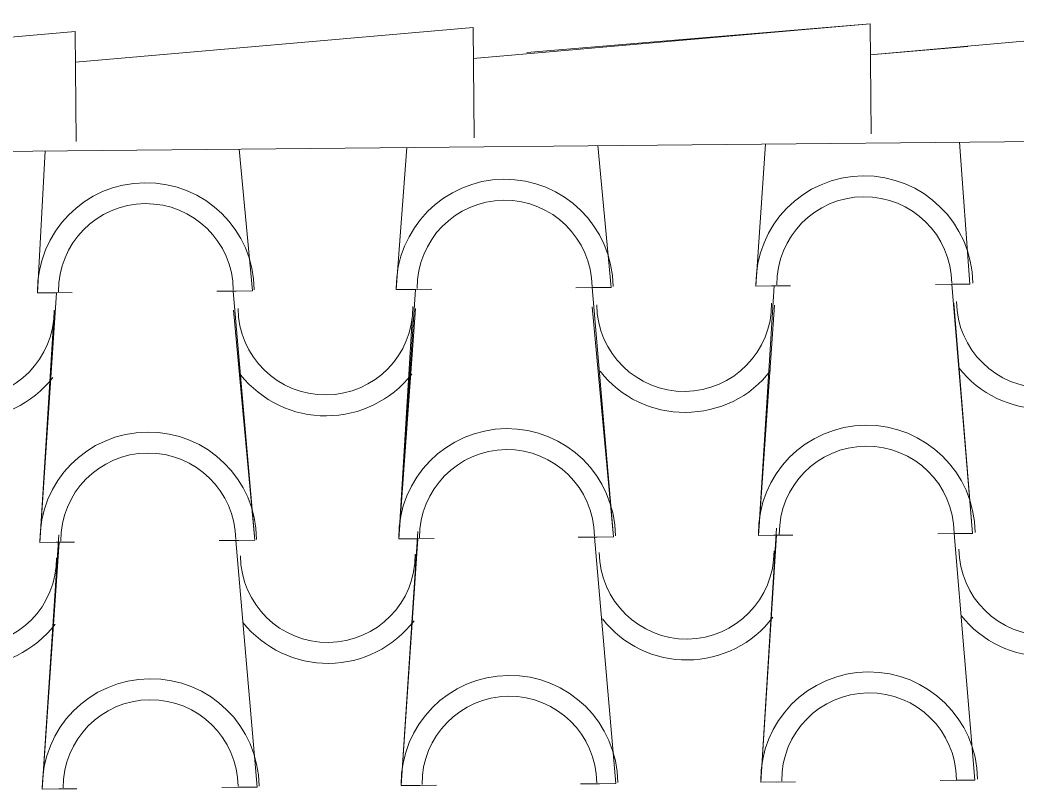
# Model space of a CAD drawing. Header units: millimetres. Extents: x 36985 to 49607, y -23856 to -17842.
# Drawn here: x 38154 to 39046, y -18609 to -17921 of the extents above; entities that cross this region are included whole.
import ezdxf

# ---------------------------------------------------------------- set-up
doc = ezdxf.new("R2010")
doc.units = ezdxf.units.MM
doc.layers.add('A-COB-___-___-EXI', color=250, linetype='Continuous', lineweight=25)

msp = doc.modelspace()

# ---------------------------------------------------------------- linework, layer by layer
at = {"layer": 'A-COB-___-___-EXI', "color": 18, "lineweight": 9}
for p, q in [((38914.24, -17924.32), (38915.18, -18022.86)), ((38988.97, -18157.37), (38972.68, -18157.52)), ((38987.34, -18157.38), (39003.63, -18157.23)), ((38186.73, -18165.08), (38169.63, -18165.25)), ((38344.74, -18163.56), (38361.84, -18163.4)), ((38505.18, -18162.02), (38522.29, -18161.85)), ((38668.08, -18160.45), (38650.97, -18160.62)), ((38828.52, -18158.91), (38812.23, -18159.07)), ((38826.08, -18158.93), (38843.18, -18158.77)), ((38991.12, -18380.53), (38974.83, -18380.69)), ((38507.33, -18385.18), (38524.43, -18385.02)), ((38670.22, -18383.61), (38653.12, -18383.78)), ((38830.67, -18382.07), (38814.38, -18382.23)), ((38828.23, -18382.09), (38845.33, -18381.93)), ((38993.24, -18601.25), (38976.95, -18601.4)), ((38351.45, -18607.42), (38334.34, -18607.58))]:
    msp.add_line(p, q, dxfattribs=at)
at = {"layer": 'A-COB-___-___-EXI', "color": 18, "lineweight": 9, "flags": 128}
for points in [[(38559.4, -17955.42), (38914.24, -17924.32), (38607.41, -17950.07)], [(39267.03, -18019.48), (39266.08, -17920.93), (38914.5, -17952.01), (39001.59, -17944.65)], [(37541.28, -18044.22), (48962.39, -17934.4), (48974.2, -18061.36), (48957.91, -18061.51), (48974.2, -18061.36), (48957.91, -18061.51), (48974.2, -18061.36), (48962.39, -17934.4), (48974.2, -18061.36), (48957.91, -18061.51), (48976.35, -18284.52), (48960.06, -18284.67), (48978.47, -18505.23), (48962.18, -18505.39), (48978.47, -18505.23), (48962.18, -18505.39), (48978.47, -18505.23), (48962.18, -18505.39), (48978.47, -18505.23), (48960.06, -18284.67), (48976.35, -18284.52), (48960.06, -18284.67)], [(38204.16, -18029.7), (38203.22, -17931.15), (37850.82, -17962.24)], [(38560.08, -18026.28), (38559.13, -17927.73), (38203.48, -17958.84)], [(38820.79, -18031.92), (38812.23, -18159.07), (38828.52, -18158.91), (38812.23, -18159.07), (38828.52, -18158.91), (38812.23, -18159.07), (38820.79, -18031.92), (38812.23, -18159.07), (38828.52, -18158.91), (38814.38, -18382.23), (38830.67, -18382.07), (38814.38, -18382.23), (38830.67, -18382.07), (38814.38, -18382.23), (38828.69, -18176.01), (38814.38, -18382.23), (38830.67, -18382.07), (38816.5, -18602.95), (38832.79, -18602.79), (38816.5, -18602.95), (38832.79, -18602.79), (38816.5, -18602.95), (38832.79, -18602.79), (38816.5, -18602.95), (38832.79, -18602.79), (38816.5, -18602.95), (38832.79, -18602.79), (38816.5, -18602.95), (38830.61, -18375.56), (38816.5, -18602.95), (38832.79, -18602.79)], [(38994.27, -18030.25), (39003.63, -18157.23), (38987.34, -18157.38), (39003.63, -18157.23), (38987.34, -18157.38), (39003.63, -18157.23), (38994.27, -18030.25), (39003.63, -18157.23), (38987.34, -18157.38), (39005.78, -18380.39), (38989.49, -18380.54), (39005.78, -18380.39), (38989.14, -18174.47), (39005.78, -18380.39), (38989.49, -18380.54), (39007.9, -18601.11), (38991.61, -18601.26), (39007.9, -18601.11), (38991.61, -18601.26), (39007.9, -18601.11), (38991.61, -18601.26), (39007.9, -18601.11), (38991.61, -18601.26), (39007.9, -18601.11), (38989.49, -18380.54), (39005.78, -18380.39), (38989.49, -18380.54), (39005.78, -18380.39)], [(38171.77, -18388.41), (38188.88, -18388.24), (38171.77, -18388.41), (38188.88, -18388.24), (38171.77, -18388.41), (38186.73, -18165.08), (38169.63, -18165.25), (38176.55, -18038.11), (38169.63, -18165.25), (38186.73, -18165.08), (38169.63, -18165.25), (38186.73, -18165.08), (38169.63, -18165.25), (38176.55, -18038.11)], [(38350.03, -18036.44), (38361.84, -18163.4), (38344.74, -18163.56), (38361.84, -18163.4), (38344.74, -18163.56), (38361.84, -18163.4), (38350.03, -18036.44), (38361.84, -18163.4), (38344.74, -18163.56), (38363.99, -18386.56), (38346.88, -18386.72), (38363.99, -18386.56), (38346.88, -18386.72), (38366.11, -18607.28), (38349, -18607.44), (38366.11, -18607.28), (38349, -18607.44), (38366.11, -18607.28), (38349, -18607.44), (38366.11, -18607.28), (38346.88, -18386.72), (38363.99, -18386.56), (38344.9, -18180.67), (38363.99, -18386.56), (38346.88, -18386.72), (38363.99, -18386.56), (38344.9, -18180.67), (38363.99, -18386.56), (38346.88, -18386.72), (38366.11, -18607.28), (38349, -18607.44), (38366.11, -18607.28), (38349, -18607.44)], [(38509.77, -18385.16), (38492.67, -18385.32), (38509.77, -18385.16), (38492.67, -18385.32), (38507.63, -18162), (38490.52, -18162.16), (38499.89, -18035), (38490.52, -18162.16), (38507.63, -18162), (38490.52, -18162.16), (38507.63, -18162)], [(38669.9, -18604.36), (38687, -18604.19), (38669.9, -18604.36), (38687, -18604.19), (38667.78, -18383.64), (38684.88, -18383.47), (38665.63, -18160.48), (38682.74, -18160.31), (38670.93, -18033.36), (38682.74, -18160.31), (38665.63, -18160.48), (38682.74, -18160.31), (38665.63, -18160.48), (38682.74, -18160.31), (38670.93, -18033.36), (38682.74, -18160.31), (38665.63, -18160.48), (38682.74, -18160.31), (38665.63, -18160.48)], [(38188.82, -18381.73), (38173.9, -18609.12), (38191, -18608.96), (38173.9, -18609.12), (38188.88, -18388.24), (38171.77, -18388.41), (38184.45, -18182.21), (38171.77, -18388.41), (38188.88, -18388.24), (38171.77, -18388.41), (38188.88, -18388.24), (38171.77, -18388.41), (38184.45, -18182.21), (38171.77, -18388.41), (38188.88, -18388.24), (38173.9, -18609.12), (38191, -18608.96), (38173.9, -18609.12), (38191, -18608.96), (38173.9, -18609.12), (38191, -18608.96), (38173.9, -18609.12), (38191, -18608.96), (38173.9, -18609.12), (38188.82, -18381.73), (38173.9, -18609.12), (38191, -18608.96)], [(38509.71, -18378.64), (38494.79, -18606.04), (38511.9, -18605.87), (38494.79, -18606.04), (38509.71, -18378.64), (38494.79, -18606.04), (38511.9, -18605.87), (38494.79, -18606.04), (38511.9, -18605.87), (38494.79, -18606.04), (38511.9, -18605.87), (38494.79, -18606.04), (38511.9, -18605.87), (38494.79, -18606.04), (38511.9, -18605.87), (38494.79, -18606.04), (38511.9, -18605.87), (38494.79, -18606.04), (38509.77, -18385.16), (38492.67, -18385.32), (38505.35, -18179.12), (38492.67, -18385.32), (38509.77, -18385.16), (38492.67, -18385.32), (38509.77, -18385.16), (38492.67, -18385.32), (38507.79, -18179.1)], [(38665.8, -18177.58), (38684.88, -18383.47), (38667.78, -18383.64), (38684.88, -18383.47), (38665.8, -18177.58), (38684.88, -18383.47), (38667.78, -18383.64), (38687, -18604.19), (38669.9, -18604.36), (38687, -18604.19), (38669.9, -18604.36), (38687, -18604.19), (38669.9, -18604.36), (38687, -18604.19), (38669.9, -18604.36), (38687, -18604.19), (38669.9, -18604.36), (38687, -18604.19), (38667.78, -18383.64), (38684.88, -18383.47), (38667.78, -18383.64), (38684.88, -18383.47), (38667.78, -18383.64), (38687, -18604.19)], [(38989.49, -18380.54), (39007.9, -18601.11), (38991.61, -18601.26), (39007.9, -18601.11)], [(38346.88, -18386.72), (38366.11, -18607.28), (38346.88, -18386.72), (38363.99, -18386.56), (38346.88, -18386.72), (38363.99, -18386.56)]]:
    msp.add_lwpolyline(points, dxfattribs=at)
for points in [[(38176.55, -18038.11), (38169.63, -18165.25), (38186.73, -18165.08), (38169.63, -18165.25), (38186.73, -18165.08), (38169.63, -18165.25)], [(38350.03, -18036.44), (38361.84, -18163.4), (38344.74, -18163.56), (38361.84, -18163.4), (38344.74, -18163.56), (38361.84, -18163.4)], [(38499.89, -18035), (38490.52, -18162.16), (38507.63, -18162), (38490.52, -18162.16), (38507.63, -18162), (38490.52, -18162.16)], [(38200.58, -18164.95), (38184.29, -18165.1)], [(38330.08, -18163.7), (38347.18, -18163.54)], [(38202.72, -18388.11), (38186.43, -18388.27)], [(38332.22, -18386.86), (38349.33, -18386.7)], [(38847.45, -18602.65), (38830.35, -18602.81), (38847.45, -18602.65), (38830.35, -18602.81)], [(38204.85, -18608.83), (38188.56, -18608.98), (38204.85, -18608.83), (38188.56, -18608.98)], [(38526.56, -18605.73), (38509.45, -18605.9), (38526.56, -18605.73), (38509.45, -18605.9)], [(38655.24, -18604.5), (38672.34, -18604.33)]]:
    msp.add_lwpolyline(points, close=True, dxfattribs=at)
at = {"layer": 'A-COB-___-___-EXI', "color": 18, "lineweight": 9}
for points in [[(39006.07, -18156.39), (39005.55, -18102.63), (38961.15, -18059.89), (38908.21, -18060.4)], [(39006.07, -18156.39), (39005.55, -18102.63), (38961.15, -18059.89), (38908.21, -18060.4)], [(39006.07, -18156.39), (39005.55, -18102.63), (38961.15, -18059.89), (38908.21, -18060.4)], [(39006.07, -18156.39), (39005.55, -18102.63), (38961.15, -18059.89), (38908.21, -18060.4)], [(39006.07, -18156.39), (39005.55, -18102.63), (38961.15, -18059.89), (38908.21, -18060.4)], [(39006.07, -18156.39), (39005.55, -18102.63), (38961.15, -18059.89), (38908.21, -18060.4)], [(38363.46, -18162.57), (38362.94, -18108.81), (38319.36, -18066.06), (38265.61, -18066.58)], [(38363.46, -18162.57), (38362.94, -18108.81), (38319.36, -18066.06), (38265.61, -18066.58)], [(38363.46, -18162.57), (38362.94, -18108.81), (38319.36, -18066.06), (38265.61, -18066.58)], [(38363.46, -18162.57), (38362.94, -18108.81), (38319.36, -18066.06), (38265.61, -18066.58)], [(38363.46, -18162.57), (38362.94, -18108.81), (38319.36, -18066.06), (38265.61, -18066.58)], [(38363.46, -18162.57), (38362.94, -18108.81), (38319.36, -18066.06), (38265.61, -18066.58)], [(38363.46, -18162.57), (38362.94, -18108.81), (38319.36, -18066.06), (38265.61, -18066.58)], [(38363.46, -18162.57), (38362.94, -18108.81), (38319.36, -18066.06), (38265.61, -18066.58)], [(38363.46, -18162.57), (38362.94, -18108.81), (38319.36, -18066.06), (38265.61, -18066.58)], [(38363.46, -18162.57), (38362.94, -18108.81), (38319.36, -18066.06), (38265.61, -18066.58)], [(38684.36, -18159.48), (38683.84, -18105.73), (38640.26, -18062.98), (38586.5, -18063.49)], [(38684.36, -18159.48), (38683.84, -18105.73), (38640.26, -18062.98), (38586.5, -18063.49)], [(38684.36, -18159.48), (38683.84, -18105.73), (38640.26, -18062.98), (38586.5, -18063.49)], [(38684.36, -18159.48), (38683.84, -18105.73), (38640.26, -18062.98), (38586.5, -18063.49)], [(38684.36, -18159.48), (38683.84, -18105.73), (38640.26, -18062.98), (38586.5, -18063.49)], [(38684.36, -18159.48), (38683.84, -18105.73), (38640.26, -18062.98), (38586.5, -18063.49)], [(38684.36, -18159.48), (38683.84, -18105.73), (38640.26, -18062.98), (38586.5, -18063.49)], [(38684.36, -18159.48), (38683.84, -18105.73), (38640.26, -18062.98), (38586.5, -18063.49)], [(38344.73, -18162.75), (38344.31, -18119.58), (38308.96, -18084.9), (38265.79, -18085.31)], [(38344.73, -18162.75), (38344.31, -18119.58), (38308.96, -18084.9), (38265.79, -18085.31)], [(38344.73, -18162.75), (38344.31, -18119.58), (38308.96, -18084.9), (38265.79, -18085.31)], [(38344.73, -18162.75), (38344.31, -18119.58), (38308.96, -18084.9), (38265.79, -18085.31)], [(38344.73, -18162.75), (38344.31, -18119.58), (38308.96, -18084.9), (38265.79, -18085.31)], [(38344.73, -18162.75), (38344.31, -18119.58), (38308.96, -18084.9), (38265.79, -18085.31)], [(38344.73, -18162.75), (38344.31, -18119.58), (38308.96, -18084.9), (38265.79, -18085.31)], [(38344.73, -18162.75), (38344.31, -18119.58), (38308.96, -18084.9), (38265.79, -18085.31)], [(38344.73, -18162.75), (38344.31, -18119.58), (38308.96, -18084.9), (38265.79, -18085.31)], [(38344.73, -18162.75), (38344.31, -18119.58), (38308.96, -18084.9), (38265.79, -18085.31)], [(38665.62, -18159.66), (38665.21, -18116.5), (38629.85, -18081.81), (38586.68, -18082.23)], [(38665.62, -18159.66), (38665.21, -18116.5), (38629.85, -18081.81), (38586.68, -18082.23)], [(38665.62, -18159.66), (38665.21, -18116.5), (38629.85, -18081.81), (38586.68, -18082.23)], [(38665.62, -18159.66), (38665.21, -18116.5), (38629.85, -18081.81), (38586.68, -18082.23)], [(38665.62, -18159.66), (38665.21, -18116.5), (38629.85, -18081.81), (38586.68, -18082.23)], [(38665.62, -18159.66), (38665.21, -18116.5), (38629.85, -18081.81), (38586.68, -18082.23)], [(38665.62, -18159.66), (38665.21, -18116.5), (38629.85, -18081.81), (38586.68, -18082.23)], [(38665.62, -18159.66), (38665.21, -18116.5), (38629.85, -18081.81), (38586.68, -18082.23)], [(38987.33, -18156.57), (38986.92, -18113.4), (38951.56, -18078.72), (38908.4, -18079.13)], [(38987.33, -18156.57), (38986.92, -18113.4), (38951.56, -18078.72), (38908.4, -18079.13)], [(38987.33, -18156.57), (38986.92, -18113.4), (38951.56, -18078.72), (38908.4, -18079.13)], [(38987.33, -18156.57), (38986.92, -18113.4), (38951.56, -18078.72), (38908.4, -18079.13)], [(38987.33, -18156.57), (38986.92, -18113.4), (38951.56, -18078.72), (38908.4, -18079.13)], [(38987.33, -18156.57), (38986.92, -18113.4), (38951.56, -18078.72), (38908.4, -18079.13)], [(38669.85, -18175.91), (38670.27, -18219.08), (38705.63, -18253.76), (38748.79, -18253.35)], [(38991.56, -18172.82), (38991.98, -18215.98), (39027.34, -18250.67), (39070.5, -18250.25)], [(38348.96, -18179), (38349.37, -18222.16), (38384.73, -18256.85), (38427.9, -18256.43)], [(38348.96, -18179), (38349.37, -18222.16), (38384.73, -18256.85), (38427.9, -18256.43)], [(38351.16, -18238.44), (38370.12, -18261.88), (38397.94, -18275.46), (38428.08, -18275.17)], [(38351.16, -18238.44), (38370.12, -18261.88), (38397.94, -18275.46), (38428.08, -18275.17)], [(38672.87, -18235.34), (38691.01, -18258.79), (38719.65, -18272.36), (38748.97, -18272.08)], [(38993.76, -18232.26), (39011.91, -18255.71), (39040.55, -18269.28), (39070.68, -18268.99)], [(39008.21, -18379.55), (39007.7, -18325.8), (38963.3, -18283.05), (38910.36, -18283.56)], [(39008.21, -18379.55), (39007.7, -18325.8), (38963.3, -18283.05), (38910.36, -18283.56)], [(39008.21, -18379.55), (39007.7, -18325.8), (38963.3, -18283.05), (38910.36, -18283.56)], [(39008.21, -18379.55), (39007.7, -18325.8), (38963.3, -18283.05), (38910.36, -18283.56)], [(39008.21, -18379.55), (39007.7, -18325.8), (38963.3, -18283.05), (38910.36, -18283.56)], [(39008.21, -18379.55), (39007.7, -18325.8), (38963.3, -18283.05), (38910.36, -18283.56)], [(38365.61, -18385.73), (38365.09, -18331.97), (38321.51, -18289.22), (38267.76, -18289.74)], [(38365.61, -18385.73), (38365.09, -18331.97), (38321.51, -18289.22), (38267.76, -18289.74)], [(38365.61, -18385.73), (38365.09, -18331.97), (38321.51, -18289.22), (38267.76, -18289.74)], [(38365.61, -18385.73), (38365.09, -18331.97), (38321.51, -18289.22), (38267.76, -18289.74)], [(38365.61, -18385.73), (38365.09, -18331.97), (38321.51, -18289.22), (38267.76, -18289.74)], [(38365.61, -18385.73), (38365.09, -18331.97), (38321.51, -18289.22), (38267.76, -18289.74)], [(38365.61, -18385.73), (38365.09, -18331.97), (38321.51, -18289.22), (38267.76, -18289.74)], [(38365.61, -18385.73), (38365.09, -18331.97), (38321.51, -18289.22), (38267.76, -18289.74)], [(38365.61, -18385.73), (38365.09, -18331.97), (38321.51, -18289.22), (38267.76, -18289.74)], [(38365.61, -18385.73), (38365.09, -18331.97), (38321.51, -18289.22), (38267.76, -18289.74)], [(38686.5, -18382.64), (38685.99, -18328.89), (38642.4, -18286.14), (38588.65, -18286.65)], [(38686.5, -18382.64), (38685.99, -18328.89), (38642.4, -18286.14), (38588.65, -18286.65)], [(38686.5, -18382.64), (38685.99, -18328.89), (38642.4, -18286.14), (38588.65, -18286.65)], [(38686.5, -18382.64), (38685.99, -18328.89), (38642.4, -18286.14), (38588.65, -18286.65)], [(38686.5, -18382.64), (38685.99, -18328.89), (38642.4, -18286.14), (38588.65, -18286.65)], [(38686.5, -18382.64), (38685.99, -18328.89), (38642.4, -18286.14), (38588.65, -18286.65)], [(38686.5, -18382.64), (38685.99, -18328.89), (38642.4, -18286.14), (38588.65, -18286.65)], [(38686.5, -18382.64), (38685.99, -18328.89), (38642.4, -18286.14), (38588.65, -18286.65)], [(38346.87, -18385.91), (38346.46, -18342.74), (38311.1, -18308.06), (38267.94, -18308.47)], [(38346.87, -18385.91), (38346.46, -18342.74), (38311.1, -18308.06), (38267.94, -18308.47)], [(38346.87, -18385.91), (38346.46, -18342.74), (38311.1, -18308.06), (38267.94, -18308.47)], [(38346.87, -18385.91), (38346.46, -18342.74), (38311.1, -18308.06), (38267.94, -18308.47)], [(38346.87, -18385.91), (38346.46, -18342.74), (38311.1, -18308.06), (38267.94, -18308.47)], [(38346.87, -18385.91), (38346.46, -18342.74), (38311.1, -18308.06), (38267.94, -18308.47)], [(38346.87, -18385.91), (38346.46, -18342.74), (38311.1, -18308.06), (38267.94, -18308.47)], [(38346.87, -18385.91), (38346.46, -18342.74), (38311.1, -18308.06), (38267.94, -18308.47)], [(38346.87, -18385.91), (38346.46, -18342.74), (38311.1, -18308.06), (38267.94, -18308.47)], [(38346.87, -18385.91), (38346.46, -18342.74), (38311.1, -18308.06), (38267.94, -18308.47)], [(38667.77, -18382.82), (38667.36, -18339.66), (38632, -18304.97), (38588.83, -18305.39)], [(38667.77, -18382.82), (38667.36, -18339.66), (38632, -18304.97), (38588.83, -18305.39)], [(38667.77, -18382.82), (38667.36, -18339.66), (38632, -18304.97), (38588.83, -18305.39)], [(38667.77, -18382.82), (38667.36, -18339.66), (38632, -18304.97), (38588.83, -18305.39)], [(38667.77, -18382.82), (38667.36, -18339.66), (38632, -18304.97), (38588.83, -18305.39)], [(38667.77, -18382.82), (38667.36, -18339.66), (38632, -18304.97), (38588.83, -18305.39)], [(38667.77, -18382.82), (38667.36, -18339.66), (38632, -18304.97), (38588.83, -18305.39)], [(38667.77, -18382.82), (38667.36, -18339.66), (38632, -18304.97), (38588.83, -18305.39)], [(38989.48, -18379.73), (38989.07, -18336.56), (38953.71, -18301.88), (38910.54, -18302.29)], [(38989.48, -18379.73), (38989.07, -18336.56), (38953.71, -18301.88), (38910.54, -18302.29)], [(38989.48, -18379.73), (38989.07, -18336.56), (38953.71, -18301.88), (38910.54, -18302.29)], [(38989.48, -18379.73), (38989.07, -18336.56), (38953.71, -18301.88), (38910.54, -18302.29)], [(38989.48, -18379.73), (38989.07, -18336.56), (38953.71, -18301.88), (38910.54, -18302.29)], [(38989.48, -18379.73), (38989.07, -18336.56), (38953.71, -18301.88), (38910.54, -18302.29)], [(38671.98, -18397.44), (38672.4, -18440.61), (38707.76, -18475.3), (38750.92, -18474.88)], [(38993.69, -18394.35), (38994.11, -18437.52), (39029.47, -18472.2), (39072.63, -18471.79)], [(38351.09, -18400.53), (38351.5, -18443.7), (38386.86, -18478.38), (38430.03, -18477.97)], [(38351.09, -18400.53), (38351.5, -18443.7), (38386.86, -18478.38), (38430.03, -18477.97)], [(38353.29, -18459.97), (38372.25, -18483.41), (38400.07, -18496.99), (38430.21, -18496.7)], [(38353.29, -18459.97), (38372.25, -18483.41), (38400.07, -18496.99), (38430.21, -18496.7)], [(38353.29, -18459.97), (38372.25, -18483.41), (38400.07, -18496.99), (38430.21, -18496.7)], [(38675, -18456.88), (38693.14, -18480.32), (38721.78, -18493.89), (38751.1, -18493.61)], [(38675, -18456.88), (38693.14, -18480.32), (38721.78, -18493.89), (38751.1, -18493.61)], [(38675, -18456.88), (38693.14, -18480.32), (38721.78, -18493.89), (38751.1, -18493.61)], [(38995.89, -18453.79), (39014.04, -18477.24), (39042.68, -18490.81), (39072.81, -18490.52)], [(38995.89, -18453.79), (39014.04, -18477.24), (39042.68, -18490.81), (39072.81, -18490.52)], [(39010.34, -18600.27), (39009.82, -18546.51), (38965.42, -18503.77), (38912.48, -18504.28)], [(39010.34, -18600.27), (39009.82, -18546.51), (38965.42, -18503.77), (38912.48, -18504.28)], [(39010.34, -18600.27), (39009.82, -18546.51), (38965.42, -18503.77), (38912.48, -18504.28)], [(39010.34, -18600.27), (39009.82, -18546.51), (38965.42, -18503.77), (38912.48, -18504.28)], [(39010.34, -18600.27), (39009.82, -18546.51), (38965.42, -18503.77), (38912.48, -18504.28)], [(39010.34, -18600.27), (39009.82, -18546.51), (38965.42, -18503.77), (38912.48, -18504.28)], [(39010.34, -18600.27), (39009.82, -18546.51), (38965.42, -18503.77), (38912.48, -18504.28)], [(39010.34, -18600.27), (39009.82, -18546.51), (38965.42, -18503.77), (38912.48, -18504.28)], [(39010.34, -18600.27), (39009.82, -18546.51), (38965.42, -18503.77), (38912.48, -18504.28)], [(39010.34, -18600.27), (39009.82, -18546.51), (38965.42, -18503.77), (38912.48, -18504.28)], [(39010.34, -18600.27), (39009.82, -18546.51), (38965.42, -18503.77), (38912.48, -18504.28)], [(38367.73, -18606.45), (38367.21, -18552.69), (38323.63, -18509.94), (38269.88, -18510.46)], [(38367.73, -18606.45), (38367.21, -18552.69), (38323.63, -18509.94), (38269.88, -18510.46)], [(38367.73, -18606.45), (38367.21, -18552.69), (38323.63, -18509.94), (38269.88, -18510.46)], [(38367.73, -18606.45), (38367.21, -18552.69), (38323.63, -18509.94), (38269.88, -18510.46)], [(38367.73, -18606.45), (38367.21, -18552.69), (38323.63, -18509.94), (38269.88, -18510.46)], [(38367.73, -18606.45), (38367.21, -18552.69), (38323.63, -18509.94), (38269.88, -18510.46)], [(38367.73, -18606.45), (38367.21, -18552.69), (38323.63, -18509.94), (38269.88, -18510.46)], [(38367.73, -18606.45), (38367.21, -18552.69), (38323.63, -18509.94), (38269.88, -18510.46)], [(38367.73, -18606.45), (38367.21, -18552.69), (38323.63, -18509.94), (38269.88, -18510.46)], [(38367.73, -18606.45), (38367.21, -18552.69), (38323.63, -18509.94), (38269.88, -18510.46)], [(38367.73, -18606.45), (38367.21, -18552.69), (38323.63, -18509.94), (38269.88, -18510.46)], [(38688.63, -18603.36), (38688.11, -18549.61), (38644.53, -18506.86), (38590.77, -18507.37)], [(38688.63, -18603.36), (38688.11, -18549.61), (38644.53, -18506.86), (38590.77, -18507.37)], [(38688.63, -18603.36), (38688.11, -18549.61), (38644.53, -18506.86), (38590.77, -18507.37)], [(38688.63, -18603.36), (38688.11, -18549.61), (38644.53, -18506.86), (38590.77, -18507.37)], [(38688.63, -18603.36), (38688.11, -18549.61), (38644.53, -18506.86), (38590.77, -18507.37)], [(38688.63, -18603.36), (38688.11, -18549.61), (38644.53, -18506.86), (38590.77, -18507.37)], [(38688.63, -18603.36), (38688.11, -18549.61), (38644.53, -18506.86), (38590.77, -18507.37)], [(38688.63, -18603.36), (38688.11, -18549.61), (38644.53, -18506.86), (38590.77, -18507.37)], [(38688.63, -18603.36), (38688.11, -18549.61), (38644.53, -18506.86), (38590.77, -18507.37)], [(38688.63, -18603.36), (38688.11, -18549.61), (38644.53, -18506.86), (38590.77, -18507.37)], [(38688.63, -18603.36), (38688.11, -18549.61), (38644.53, -18506.86), (38590.77, -18507.37)], [(38688.63, -18603.36), (38688.11, -18549.61), (38644.53, -18506.86), (38590.77, -18507.37)], [(38688.63, -18603.36), (38688.11, -18549.61), (38644.53, -18506.86), (38590.77, -18507.37)], [(38688.63, -18603.36), (38688.11, -18549.61), (38644.53, -18506.86), (38590.77, -18507.37)], [(38991.6, -18600.45), (38991.19, -18557.28), (38955.83, -18522.6), (38912.66, -18523.01)], [(38991.6, -18600.45), (38991.19, -18557.28), (38955.83, -18522.6), (38912.66, -18523.01)], [(38991.6, -18600.45), (38991.19, -18557.28), (38955.83, -18522.6), (38912.66, -18523.01)], [(38991.6, -18600.45), (38991.19, -18557.28), (38955.83, -18522.6), (38912.66, -18523.01)], [(38991.6, -18600.45), (38991.19, -18557.28), (38955.83, -18522.6), (38912.66, -18523.01)], [(38991.6, -18600.45), (38991.19, -18557.28), (38955.83, -18522.6), (38912.66, -18523.01)], [(38991.6, -18600.45), (38991.19, -18557.28), (38955.83, -18522.6), (38912.66, -18523.01)], [(38991.6, -18600.45), (38991.19, -18557.28), (38955.83, -18522.6), (38912.66, -18523.01)], [(38991.6, -18600.45), (38991.19, -18557.28), (38955.83, -18522.6), (38912.66, -18523.01)], [(38991.6, -18600.45), (38991.19, -18557.28), (38955.83, -18522.6), (38912.66, -18523.01)], [(38991.6, -18600.45), (38991.19, -18557.28), (38955.83, -18522.6), (38912.66, -18523.01)], [(38349, -18606.63), (38348.58, -18563.46), (38313.22, -18528.78), (38270.06, -18529.19)], [(38349, -18606.63), (38348.58, -18563.46), (38313.22, -18528.78), (38270.06, -18529.19)], [(38349, -18606.63), (38348.58, -18563.46), (38313.22, -18528.78), (38270.06, -18529.19)], [(38349, -18606.63), (38348.58, -18563.46), (38313.22, -18528.78), (38270.06, -18529.19)], [(38349, -18606.63), (38348.58, -18563.46), (38313.22, -18528.78), (38270.06, -18529.19)], [(38349, -18606.63), (38348.58, -18563.46), (38313.22, -18528.78), (38270.06, -18529.19)], [(38349, -18606.63), (38348.58, -18563.46), (38313.22, -18528.78), (38270.06, -18529.19)], [(38349, -18606.63), (38348.58, -18563.46), (38313.22, -18528.78), (38270.06, -18529.19)], [(38349, -18606.63), (38348.58, -18563.46), (38313.22, -18528.78), (38270.06, -18529.19)], [(38349, -18606.63), (38348.58, -18563.46), (38313.22, -18528.78), (38270.06, -18529.19)], [(38349, -18606.63), (38348.58, -18563.46), (38313.22, -18528.78), (38270.06, -18529.19)], [(38669.89, -18603.54), (38669.48, -18560.37), (38634.12, -18525.69), (38590.95, -18526.1)], [(38669.89, -18603.54), (38669.48, -18560.37), (38634.12, -18525.69), (38590.95, -18526.1)], [(38669.89, -18603.54), (38669.48, -18560.37), (38634.12, -18525.69), (38590.95, -18526.1)], [(38669.89, -18603.54), (38669.48, -18560.37), (38634.12, -18525.69), (38590.95, -18526.1)], [(38669.89, -18603.54), (38669.48, -18560.37), (38634.12, -18525.69), (38590.95, -18526.1)], [(38669.89, -18603.54), (38669.48, -18560.37), (38634.12, -18525.69), (38590.95, -18526.1)], [(38669.89, -18603.54), (38669.48, -18560.37), (38634.12, -18525.69), (38590.95, -18526.1)], [(38669.89, -18603.54), (38669.48, -18560.37), (38634.12, -18525.69), (38590.95, -18526.1)], [(38669.89, -18603.54), (38669.48, -18560.37), (38634.12, -18525.69), (38590.95, -18526.1)], [(38669.89, -18603.54), (38669.48, -18560.37), (38634.12, -18525.69), (38590.95, -18526.1)], [(38669.89, -18603.54), (38669.48, -18560.37), (38634.12, -18525.69), (38590.95, -18526.1)], [(38669.89, -18603.54), (38669.48, -18560.37), (38634.12, -18525.69), (38590.95, -18526.1)], [(38669.89, -18603.54), (38669.48, -18560.37), (38634.12, -18525.69), (38590.95, -18526.1)], [(38669.89, -18603.54), (38669.48, -18560.37), (38634.12, -18525.69), (38590.95, -18526.1)]]:
    msp.add_open_spline(points, degree=3, dxfattribs=at)
for points in [[(38265.61, -18066.58), (38265.61, -18066.58), (38211.86, -18067.1), (38169.1, -18110.68), (38169.62, -18164.43)], [(38265.61, -18066.58), (38265.61, -18066.58), (38211.86, -18067.1), (38169.1, -18110.68), (38169.62, -18164.43)], [(38265.61, -18066.58), (38265.61, -18066.58), (38211.86, -18067.1), (38169.1, -18110.68), (38169.62, -18164.43)], [(38265.61, -18066.58), (38265.61, -18066.58), (38211.86, -18067.1), (38169.1, -18110.68), (38169.62, -18164.43)], [(38265.61, -18066.58), (38265.61, -18066.58), (38211.86, -18067.1), (38169.1, -18110.68), (38169.62, -18164.43)], [(38265.61, -18066.58), (38265.61, -18066.58), (38211.86, -18067.1), (38169.1, -18110.68), (38169.62, -18164.43)], [(38265.61, -18066.58), (38265.61, -18066.58), (38211.86, -18067.1), (38169.1, -18110.68), (38169.62, -18164.43)], [(38265.61, -18066.58), (38265.61, -18066.58), (38211.86, -18067.1), (38169.1, -18110.68), (38169.62, -18164.43)], [(38265.61, -18066.58), (38265.61, -18066.58), (38211.86, -18067.1), (38169.1, -18110.68), (38169.62, -18164.43)], [(38265.61, -18066.58), (38265.61, -18066.58), (38211.86, -18067.1), (38169.1, -18110.68), (38169.62, -18164.43)], [(38586.5, -18063.49), (38586.5, -18063.49), (38533.57, -18064), (38490, -18107.59), (38490.52, -18161.35)], [(38586.5, -18063.49), (38586.5, -18063.49), (38533.57, -18064), (38490, -18107.59), (38490.52, -18161.35)], [(38586.5, -18063.49), (38586.5, -18063.49), (38533.57, -18064), (38490, -18107.59), (38490.52, -18161.35)], [(38586.5, -18063.49), (38586.5, -18063.49), (38533.57, -18064), (38490, -18107.59), (38490.52, -18161.35)], [(38586.5, -18063.49), (38586.5, -18063.49), (38533.57, -18064), (38490, -18107.59), (38490.52, -18161.35)], [(38586.5, -18063.49), (38586.5, -18063.49), (38533.57, -18064), (38490, -18107.59), (38490.52, -18161.35)], [(38586.5, -18063.49), (38586.5, -18063.49), (38533.57, -18064), (38490, -18107.59), (38490.52, -18161.35)], [(38586.5, -18063.49), (38586.5, -18063.49), (38533.57, -18064), (38490, -18107.59), (38490.52, -18161.35)], [(38908.21, -18060.4), (38908.21, -18060.4), (38854.46, -18060.92), (38811.71, -18104.5), (38812.23, -18158.25)], [(38908.21, -18060.4), (38908.21, -18060.4), (38854.46, -18060.92), (38811.71, -18104.5), (38812.23, -18158.25)], [(38908.21, -18060.4), (38908.21, -18060.4), (38854.46, -18060.92), (38811.71, -18104.5), (38812.23, -18158.25)], [(38908.21, -18060.4), (38908.21, -18060.4), (38854.46, -18060.92), (38811.71, -18104.5), (38812.23, -18158.25)], [(38908.21, -18060.4), (38908.21, -18060.4), (38854.46, -18060.92), (38811.71, -18104.5), (38812.23, -18158.25)], [(38908.21, -18060.4), (38908.21, -18060.4), (38854.46, -18060.92), (38811.71, -18104.5), (38812.23, -18158.25)], [(38265.79, -18085.31), (38265.79, -18085.31), (38222.62, -18085.73), (38187.94, -18121.09), (38188.35, -18164.25)], [(38265.79, -18085.31), (38265.79, -18085.31), (38222.62, -18085.73), (38187.94, -18121.09), (38188.35, -18164.25)], [(38265.79, -18085.31), (38265.79, -18085.31), (38222.62, -18085.73), (38187.94, -18121.09), (38188.35, -18164.25)], [(38265.79, -18085.31), (38265.79, -18085.31), (38222.62, -18085.73), (38187.94, -18121.09), (38188.35, -18164.25)], [(38265.79, -18085.31), (38265.79, -18085.31), (38222.62, -18085.73), (38187.94, -18121.09), (38188.35, -18164.25)], [(38265.79, -18085.31), (38265.79, -18085.31), (38222.62, -18085.73), (38187.94, -18121.09), (38188.35, -18164.25)], [(38265.79, -18085.31), (38265.79, -18085.31), (38222.62, -18085.73), (38187.94, -18121.09), (38188.35, -18164.25)], [(38265.79, -18085.31), (38265.79, -18085.31), (38222.62, -18085.73), (38187.94, -18121.09), (38188.35, -18164.25)], [(38265.79, -18085.31), (38265.79, -18085.31), (38222.62, -18085.73), (38187.94, -18121.09), (38188.35, -18164.25)], [(38265.79, -18085.31), (38265.79, -18085.31), (38222.62, -18085.73), (38187.94, -18121.09), (38188.35, -18164.25)], [(38586.68, -18082.23), (38586.68, -18082.23), (38543.52, -18082.64), (38508.83, -18118), (38509.25, -18161.17)], [(38586.68, -18082.23), (38586.68, -18082.23), (38543.52, -18082.64), (38508.83, -18118), (38509.25, -18161.17)], [(38586.68, -18082.23), (38586.68, -18082.23), (38543.52, -18082.64), (38508.83, -18118), (38509.25, -18161.17)], [(38586.68, -18082.23), (38586.68, -18082.23), (38543.52, -18082.64), (38508.83, -18118), (38509.25, -18161.17)], [(38586.68, -18082.23), (38586.68, -18082.23), (38543.52, -18082.64), (38508.83, -18118), (38509.25, -18161.17)], [(38586.68, -18082.23), (38586.68, -18082.23), (38543.52, -18082.64), (38508.83, -18118), (38509.25, -18161.17)], [(38586.68, -18082.23), (38586.68, -18082.23), (38543.52, -18082.64), (38508.83, -18118), (38509.25, -18161.17)], [(38586.68, -18082.23), (38586.68, -18082.23), (38543.52, -18082.64), (38508.83, -18118), (38509.25, -18161.17)], [(38908.4, -18079.13), (38908.4, -18079.13), (38865.23, -18079.55), (38830.54, -18114.91), (38830.96, -18158.07)], [(38908.4, -18079.13), (38908.4, -18079.13), (38865.23, -18079.55), (38830.54, -18114.91), (38830.96, -18158.07)], [(38908.4, -18079.13), (38908.4, -18079.13), (38865.23, -18079.55), (38830.54, -18114.91), (38830.96, -18158.07)], [(38908.4, -18079.13), (38908.4, -18079.13), (38865.23, -18079.55), (38830.54, -18114.91), (38830.96, -18158.07)], [(38908.4, -18079.13), (38908.4, -18079.13), (38865.23, -18079.55), (38830.54, -18114.91), (38830.96, -18158.07)], [(38908.4, -18079.13), (38908.4, -18079.13), (38865.23, -18079.55), (38830.54, -18114.91), (38830.96, -18158.07)], [(38748.79, -18253.35), (38748.79, -18253.35), (38791.96, -18252.93), (38826.64, -18217.57), (38826.23, -18174.41)], [(38107, -18259.52), (38107, -18259.52), (38150.17, -18259.1), (38184.85, -18223.75), (38184.44, -18180.58)], [(38427.9, -18256.43), (38427.9, -18256.43), (38471.06, -18256.02), (38505.75, -18220.66), (38505.33, -18177.49)], [(38427.9, -18256.43), (38427.9, -18256.43), (38471.06, -18256.02), (38505.75, -18220.66), (38505.33, -18177.49)], [(38428.08, -18275.17), (38428.08, -18275.17), (38458.21, -18274.88), (38485.78, -18261.58), (38504.28, -18237.78)], [(38428.08, -18275.17), (38428.08, -18275.17), (38458.21, -18274.88), (38485.78, -18261.58), (38504.28, -18237.78)], [(38748.97, -18272.08), (38748.97, -18272.08), (38779.11, -18271.79), (38807.49, -18258.49), (38825.18, -18234.69)], [(38107.18, -18278.25), (38107.18, -18278.25), (38136.5, -18277.97), (38164.88, -18264.66), (38183.39, -18240.87)], [(38267.76, -18289.74), (38267.76, -18289.74), (38214, -18290.26), (38171.25, -18333.84), (38171.77, -18387.59)], [(38267.76, -18289.74), (38267.76, -18289.74), (38214, -18290.26), (38171.25, -18333.84), (38171.77, -18387.59)], [(38267.76, -18289.74), (38267.76, -18289.74), (38214, -18290.26), (38171.25, -18333.84), (38171.77, -18387.59)], [(38267.76, -18289.74), (38267.76, -18289.74), (38214, -18290.26), (38171.25, -18333.84), (38171.77, -18387.59)], [(38267.76, -18289.74), (38267.76, -18289.74), (38214, -18290.26), (38171.25, -18333.84), (38171.77, -18387.59)], [(38267.76, -18289.74), (38267.76, -18289.74), (38214, -18290.26), (38171.25, -18333.84), (38171.77, -18387.59)], [(38267.76, -18289.74), (38267.76, -18289.74), (38214, -18290.26), (38171.25, -18333.84), (38171.77, -18387.59)], [(38267.76, -18289.74), (38267.76, -18289.74), (38214, -18290.26), (38171.25, -18333.84), (38171.77, -18387.59)], [(38267.76, -18289.74), (38267.76, -18289.74), (38214, -18290.26), (38171.25, -18333.84), (38171.77, -18387.59)], [(38267.76, -18289.74), (38267.76, -18289.74), (38214, -18290.26), (38171.25, -18333.84), (38171.77, -18387.59)], [(38588.65, -18286.65), (38588.65, -18286.65), (38535.71, -18287.16), (38492.15, -18330.75), (38492.66, -18384.51)], [(38588.65, -18286.65), (38588.65, -18286.65), (38535.71, -18287.16), (38492.15, -18330.75), (38492.66, -18384.51)], [(38588.65, -18286.65), (38588.65, -18286.65), (38535.71, -18287.16), (38492.15, -18330.75), (38492.66, -18384.51)], [(38588.65, -18286.65), (38588.65, -18286.65), (38535.71, -18287.16), (38492.15, -18330.75), (38492.66, -18384.51)], [(38588.65, -18286.65), (38588.65, -18286.65), (38535.71, -18287.16), (38492.15, -18330.75), (38492.66, -18384.51)], [(38588.65, -18286.65), (38588.65, -18286.65), (38535.71, -18287.16), (38492.15, -18330.75), (38492.66, -18384.51)], [(38588.65, -18286.65), (38588.65, -18286.65), (38535.71, -18287.16), (38492.15, -18330.75), (38492.66, -18384.51)], [(38588.65, -18286.65), (38588.65, -18286.65), (38535.71, -18287.16), (38492.15, -18330.75), (38492.66, -18384.51)], [(38910.36, -18283.56), (38910.36, -18283.56), (38856.61, -18284.08), (38813.86, -18327.66), (38814.37, -18381.41)], [(38910.36, -18283.56), (38910.36, -18283.56), (38856.61, -18284.08), (38813.86, -18327.66), (38814.37, -18381.41)], [(38910.36, -18283.56), (38910.36, -18283.56), (38856.61, -18284.08), (38813.86, -18327.66), (38814.37, -18381.41)], [(38910.36, -18283.56), (38910.36, -18283.56), (38856.61, -18284.08), (38813.86, -18327.66), (38814.37, -18381.41)], [(38910.36, -18283.56), (38910.36, -18283.56), (38856.61, -18284.08), (38813.86, -18327.66), (38814.37, -18381.41)], [(38910.36, -18283.56), (38910.36, -18283.56), (38856.61, -18284.08), (38813.86, -18327.66), (38814.37, -18381.41)], [(38267.94, -18308.47), (38267.94, -18308.47), (38224.77, -18308.89), (38190.08, -18344.25), (38190.5, -18387.41)], [(38267.94, -18308.47), (38267.94, -18308.47), (38224.77, -18308.89), (38190.08, -18344.25), (38190.5, -18387.41)], [(38267.94, -18308.47), (38267.94, -18308.47), (38224.77, -18308.89), (38190.08, -18344.25), (38190.5, -18387.41)], [(38267.94, -18308.47), (38267.94, -18308.47), (38224.77, -18308.89), (38190.08, -18344.25), (38190.5, -18387.41)], [(38267.94, -18308.47), (38267.94, -18308.47), (38224.77, -18308.89), (38190.08, -18344.25), (38190.5, -18387.41)], [(38267.94, -18308.47), (38267.94, -18308.47), (38224.77, -18308.89), (38190.08, -18344.25), (38190.5, -18387.41)], [(38267.94, -18308.47), (38267.94, -18308.47), (38224.77, -18308.89), (38190.08, -18344.25), (38190.5, -18387.41)], [(38267.94, -18308.47), (38267.94, -18308.47), (38224.77, -18308.89), (38190.08, -18344.25), (38190.5, -18387.41)], [(38267.94, -18308.47), (38267.94, -18308.47), (38224.77, -18308.89), (38190.08, -18344.25), (38190.5, -18387.41)], [(38267.94, -18308.47), (38267.94, -18308.47), (38224.77, -18308.89), (38190.08, -18344.25), (38190.5, -18387.41)], [(38588.83, -18305.39), (38588.83, -18305.39), (38545.66, -18305.8), (38510.98, -18341.16), (38511.39, -18384.33)], [(38588.83, -18305.39), (38588.83, -18305.39), (38545.66, -18305.8), (38510.98, -18341.16), (38511.39, -18384.33)], [(38588.83, -18305.39), (38588.83, -18305.39), (38545.66, -18305.8), (38510.98, -18341.16), (38511.39, -18384.33)], [(38588.83, -18305.39), (38588.83, -18305.39), (38545.66, -18305.8), (38510.98, -18341.16), (38511.39, -18384.33)], [(38588.83, -18305.39), (38588.83, -18305.39), (38545.66, -18305.8), (38510.98, -18341.16), (38511.39, -18384.33)], [(38588.83, -18305.39), (38588.83, -18305.39), (38545.66, -18305.8), (38510.98, -18341.16), (38511.39, -18384.33)], [(38588.83, -18305.39), (38588.83, -18305.39), (38545.66, -18305.8), (38510.98, -18341.16), (38511.39, -18384.33)], [(38588.83, -18305.39), (38588.83, -18305.39), (38545.66, -18305.8), (38510.98, -18341.16), (38511.39, -18384.33)], [(38910.54, -18302.29), (38910.54, -18302.29), (38867.37, -18302.71), (38832.69, -18338.07), (38833.1, -18381.23)], [(38910.54, -18302.29), (38910.54, -18302.29), (38867.37, -18302.71), (38832.69, -18338.07), (38833.1, -18381.23)], [(38910.54, -18302.29), (38910.54, -18302.29), (38867.37, -18302.71), (38832.69, -18338.07), (38833.1, -18381.23)], [(38910.54, -18302.29), (38910.54, -18302.29), (38867.37, -18302.71), (38832.69, -18338.07), (38833.1, -18381.23)], [(38910.54, -18302.29), (38910.54, -18302.29), (38867.37, -18302.71), (38832.69, -18338.07), (38833.1, -18381.23)], [(38910.54, -18302.29), (38910.54, -18302.29), (38867.37, -18302.71), (38832.69, -18338.07), (38833.1, -18381.23)], [(38750.92, -18474.88), (38750.92, -18474.88), (38794.09, -18474.47), (38828.77, -18439.11), (38828.36, -18395.94)], [(38109.13, -18481.05), (38109.13, -18481.05), (38152.3, -18480.64), (38186.98, -18445.28), (38186.57, -18402.11)], [(38430.03, -18477.97), (38430.03, -18477.97), (38473.19, -18477.55), (38507.88, -18442.19), (38507.46, -18399.03)], [(38430.03, -18477.97), (38430.03, -18477.97), (38473.19, -18477.55), (38507.88, -18442.19), (38507.46, -18399.03)], [(38430.21, -18496.7), (38430.21, -18496.7), (38460.34, -18496.41), (38487.9, -18482.3), (38506.41, -18458.5)], [(38430.21, -18496.7), (38430.21, -18496.7), (38460.34, -18496.41), (38487.9, -18482.3), (38506.41, -18458.5)], [(38430.21, -18496.7), (38430.21, -18496.7), (38460.34, -18496.41), (38487.9, -18482.3), (38506.41, -18458.5)], [(38751.1, -18493.61), (38751.1, -18493.61), (38781.24, -18493.32), (38809.61, -18479.2), (38827.3, -18455.41)], [(38751.1, -18493.61), (38751.1, -18493.61), (38781.24, -18493.32), (38809.61, -18479.2), (38827.3, -18455.41)], [(38751.1, -18493.61), (38751.1, -18493.61), (38781.24, -18493.32), (38809.61, -18479.2), (38827.3, -18455.41)], [(38109.31, -18499.78), (38109.31, -18499.78), (38138.63, -18499.5), (38167.01, -18485.38), (38185.51, -18461.58)], [(38109.31, -18499.78), (38109.31, -18499.78), (38138.63, -18499.5), (38167.01, -18485.38), (38185.51, -18461.58)], [(38912.48, -18504.28), (38912.48, -18504.28), (38858.73, -18504.8), (38815.98, -18548.38), (38816.49, -18602.13)], [(38912.48, -18504.28), (38912.48, -18504.28), (38858.73, -18504.8), (38815.98, -18548.38), (38816.49, -18602.13)], [(38912.48, -18504.28), (38912.48, -18504.28), (38858.73, -18504.8), (38815.98, -18548.38), (38816.49, -18602.13)], [(38912.48, -18504.28), (38912.48, -18504.28), (38858.73, -18504.8), (38815.98, -18548.38), (38816.49, -18602.13)], [(38912.48, -18504.28), (38912.48, -18504.28), (38858.73, -18504.8), (38815.98, -18548.38), (38816.49, -18602.13)], [(38912.48, -18504.28), (38912.48, -18504.28), (38858.73, -18504.8), (38815.98, -18548.38), (38816.49, -18602.13)], [(38912.48, -18504.28), (38912.48, -18504.28), (38858.73, -18504.8), (38815.98, -18548.38), (38816.49, -18602.13)], [(38912.48, -18504.28), (38912.48, -18504.28), (38858.73, -18504.8), (38815.98, -18548.38), (38816.49, -18602.13)], [(38912.48, -18504.28), (38912.48, -18504.28), (38858.73, -18504.8), (38815.98, -18548.38), (38816.49, -18602.13)], [(38912.48, -18504.28), (38912.48, -18504.28), (38858.73, -18504.8), (38815.98, -18548.38), (38816.49, -18602.13)], [(38912.48, -18504.28), (38912.48, -18504.28), (38858.73, -18504.8), (38815.98, -18548.38), (38816.49, -18602.13)], [(38269.88, -18510.46), (38269.88, -18510.46), (38216.12, -18510.97), (38173.37, -18554.56), (38173.89, -18608.31)], [(38269.88, -18510.46), (38269.88, -18510.46), (38216.12, -18510.97), (38173.37, -18554.56), (38173.89, -18608.31)], [(38269.88, -18510.46), (38269.88, -18510.46), (38216.12, -18510.97), (38173.37, -18554.56), (38173.89, -18608.31)], [(38269.88, -18510.46), (38269.88, -18510.46), (38216.12, -18510.97), (38173.37, -18554.56), (38173.89, -18608.31)], [(38269.88, -18510.46), (38269.88, -18510.46), (38216.12, -18510.97), (38173.37, -18554.56), (38173.89, -18608.31)], [(38269.88, -18510.46), (38269.88, -18510.46), (38216.12, -18510.97), (38173.37, -18554.56), (38173.89, -18608.31)], [(38269.88, -18510.46), (38269.88, -18510.46), (38216.12, -18510.97), (38173.37, -18554.56), (38173.89, -18608.31)], [(38269.88, -18510.46), (38269.88, -18510.46), (38216.12, -18510.97), (38173.37, -18554.56), (38173.89, -18608.31)], [(38269.88, -18510.46), (38269.88, -18510.46), (38216.12, -18510.97), (38173.37, -18554.56), (38173.89, -18608.31)], [(38269.88, -18510.46), (38269.88, -18510.46), (38216.12, -18510.97), (38173.37, -18554.56), (38173.89, -18608.31)], [(38269.88, -18510.46), (38269.88, -18510.46), (38216.12, -18510.97), (38173.37, -18554.56), (38173.89, -18608.31)], [(38590.77, -18507.37), (38590.77, -18507.37), (38537.83, -18507.88), (38494.27, -18551.47), (38494.78, -18605.22)], [(38590.77, -18507.37), (38590.77, -18507.37), (38537.83, -18507.88), (38494.27, -18551.47), (38494.78, -18605.22)], [(38590.77, -18507.37), (38590.77, -18507.37), (38537.83, -18507.88), (38494.27, -18551.47), (38494.78, -18605.22)], [(38590.77, -18507.37), (38590.77, -18507.37), (38537.83, -18507.88), (38494.27, -18551.47), (38494.78, -18605.22)], [(38590.77, -18507.37), (38590.77, -18507.37), (38537.83, -18507.88), (38494.27, -18551.47), (38494.78, -18605.22)], [(38590.77, -18507.37), (38590.77, -18507.37), (38537.83, -18507.88), (38494.27, -18551.47), (38494.78, -18605.22)], [(38590.77, -18507.37), (38590.77, -18507.37), (38537.83, -18507.88), (38494.27, -18551.47), (38494.78, -18605.22)], [(38590.77, -18507.37), (38590.77, -18507.37), (38537.83, -18507.88), (38494.27, -18551.47), (38494.78, -18605.22)], [(38590.77, -18507.37), (38590.77, -18507.37), (38537.83, -18507.88), (38494.27, -18551.47), (38494.78, -18605.22)], [(38590.77, -18507.37), (38590.77, -18507.37), (38537.83, -18507.88), (38494.27, -18551.47), (38494.78, -18605.22)], [(38590.77, -18507.37), (38590.77, -18507.37), (38537.83, -18507.88), (38494.27, -18551.47), (38494.78, -18605.22)], [(38590.77, -18507.37), (38590.77, -18507.37), (38537.83, -18507.88), (38494.27, -18551.47), (38494.78, -18605.22)], [(38590.77, -18507.37), (38590.77, -18507.37), (38537.83, -18507.88), (38494.27, -18551.47), (38494.78, -18605.22)], [(38590.77, -18507.37), (38590.77, -18507.37), (38537.83, -18507.88), (38494.27, -18551.47), (38494.78, -18605.22)], [(38912.66, -18523.01), (38912.66, -18523.01), (38869.5, -18523.43), (38834.81, -18558.78), (38835.23, -18601.95)], [(38912.66, -18523.01), (38912.66, -18523.01), (38869.5, -18523.43), (38834.81, -18558.78), (38835.23, -18601.95)], [(38912.66, -18523.01), (38912.66, -18523.01), (38869.5, -18523.43), (38834.81, -18558.78), (38835.23, -18601.95)], [(38912.66, -18523.01), (38912.66, -18523.01), (38869.5, -18523.43), (38834.81, -18558.78), (38835.23, -18601.95)], [(38912.66, -18523.01), (38912.66, -18523.01), (38869.5, -18523.43), (38834.81, -18558.78), (38835.23, -18601.95)], [(38912.66, -18523.01), (38912.66, -18523.01), (38869.5, -18523.43), (38834.81, -18558.78), (38835.23, -18601.95)], [(38912.66, -18523.01), (38912.66, -18523.01), (38869.5, -18523.43), (38834.81, -18558.78), (38835.23, -18601.95)], [(38912.66, -18523.01), (38912.66, -18523.01), (38869.5, -18523.43), (38834.81, -18558.78), (38835.23, -18601.95)], [(38912.66, -18523.01), (38912.66, -18523.01), (38869.5, -18523.43), (38834.81, -18558.78), (38835.23, -18601.95)], [(38912.66, -18523.01), (38912.66, -18523.01), (38869.5, -18523.43), (38834.81, -18558.78), (38835.23, -18601.95)], [(38912.66, -18523.01), (38912.66, -18523.01), (38869.5, -18523.43), (38834.81, -18558.78), (38835.23, -18601.95)], [(38270.06, -18529.19), (38270.06, -18529.19), (38226.89, -18529.61), (38192.21, -18564.96), (38192.62, -18608.13)], [(38270.06, -18529.19), (38270.06, -18529.19), (38226.89, -18529.61), (38192.21, -18564.96), (38192.62, -18608.13)], [(38270.06, -18529.19), (38270.06, -18529.19), (38226.89, -18529.61), (38192.21, -18564.96), (38192.62, -18608.13)], [(38270.06, -18529.19), (38270.06, -18529.19), (38226.89, -18529.61), (38192.21, -18564.96), (38192.62, -18608.13)], [(38270.06, -18529.19), (38270.06, -18529.19), (38226.89, -18529.61), (38192.21, -18564.96), (38192.62, -18608.13)], [(38270.06, -18529.19), (38270.06, -18529.19), (38226.89, -18529.61), (38192.21, -18564.96), (38192.62, -18608.13)], [(38270.06, -18529.19), (38270.06, -18529.19), (38226.89, -18529.61), (38192.21, -18564.96), (38192.62, -18608.13)], [(38270.06, -18529.19), (38270.06, -18529.19), (38226.89, -18529.61), (38192.21, -18564.96), (38192.62, -18608.13)], [(38270.06, -18529.19), (38270.06, -18529.19), (38226.89, -18529.61), (38192.21, -18564.96), (38192.62, -18608.13)], [(38270.06, -18529.19), (38270.06, -18529.19), (38226.89, -18529.61), (38192.21, -18564.96), (38192.62, -18608.13)], [(38270.06, -18529.19), (38270.06, -18529.19), (38226.89, -18529.61), (38192.21, -18564.96), (38192.62, -18608.13)], [(38590.95, -18526.1), (38590.95, -18526.1), (38547.79, -18526.52), (38513.1, -18561.88), (38513.52, -18605.04)], [(38590.95, -18526.1), (38590.95, -18526.1), (38547.79, -18526.52), (38513.1, -18561.88), (38513.52, -18605.04)], [(38590.95, -18526.1), (38590.95, -18526.1), (38547.79, -18526.52), (38513.1, -18561.88), (38513.52, -18605.04)], [(38590.95, -18526.1), (38590.95, -18526.1), (38547.79, -18526.52), (38513.1, -18561.88), (38513.52, -18605.04)], [(38590.95, -18526.1), (38590.95, -18526.1), (38547.79, -18526.52), (38513.1, -18561.88), (38513.52, -18605.04)], [(38590.95, -18526.1), (38590.95, -18526.1), (38547.79, -18526.52), (38513.1, -18561.88), (38513.52, -18605.04)], [(38590.95, -18526.1), (38590.95, -18526.1), (38547.79, -18526.52), (38513.1, -18561.88), (38513.52, -18605.04)], [(38590.95, -18526.1), (38590.95, -18526.1), (38547.79, -18526.52), (38513.1, -18561.88), (38513.52, -18605.04)], [(38590.95, -18526.1), (38590.95, -18526.1), (38547.79, -18526.52), (38513.1, -18561.88), (38513.52, -18605.04)], [(38590.95, -18526.1), (38590.95, -18526.1), (38547.79, -18526.52), (38513.1, -18561.88), (38513.52, -18605.04)], [(38590.95, -18526.1), (38590.95, -18526.1), (38547.79, -18526.52), (38513.1, -18561.88), (38513.52, -18605.04)], [(38590.95, -18526.1), (38590.95, -18526.1), (38547.79, -18526.52), (38513.1, -18561.88), (38513.52, -18605.04)], [(38590.95, -18526.1), (38590.95, -18526.1), (38547.79, -18526.52), (38513.1, -18561.88), (38513.52, -18605.04)], [(38590.95, -18526.1), (38590.95, -18526.1), (38547.79, -18526.52), (38513.1, -18561.88), (38513.52, -18605.04)]]:
    msp.add_open_spline(points, degree=3, knots=[0.125, 0.125, 0.125, 0.125, 0.125001, 1, 1, 1, 1], dxfattribs=at)

doc.saveas('drawing.dxf')
